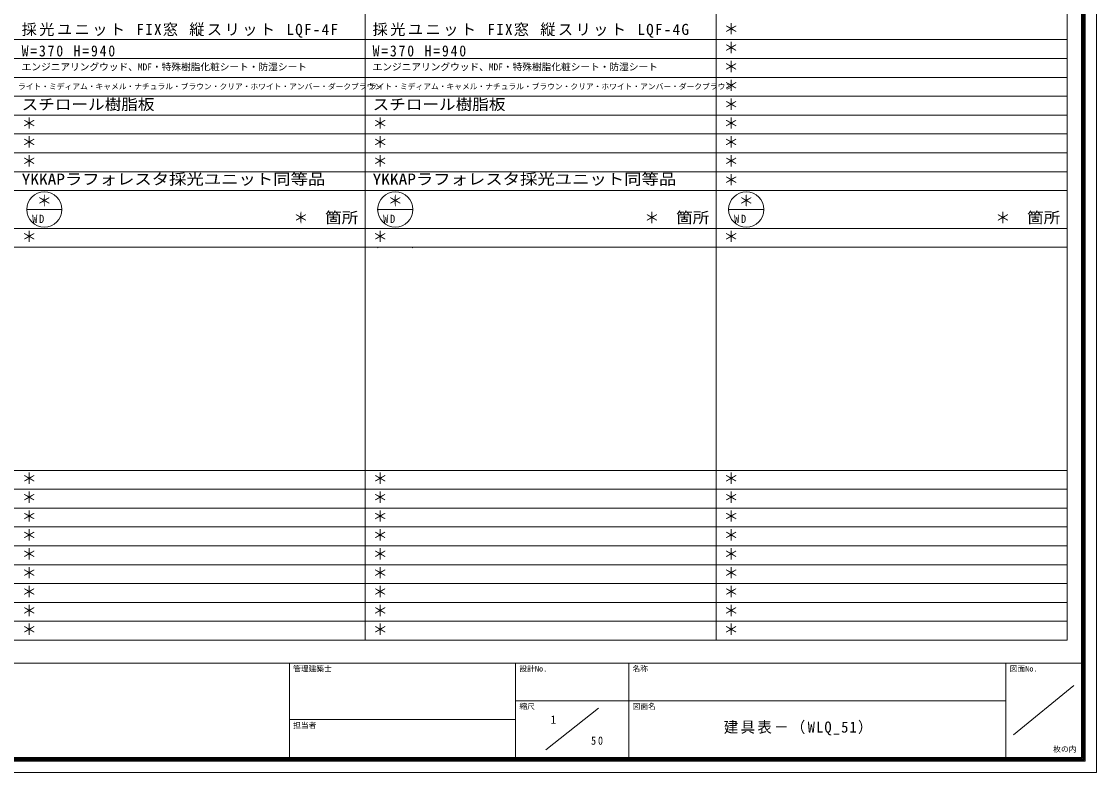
# Model space of a CAD drawing. Units: millimetres, scale not verified. Extents: x -14850 to 13831, y -10500 to 9910.
# Drawn here: x -412 to 13831, y -10500 to -553 of the extents above; entities that cross this region are included whole.
import ezdxf
from ezdxf.enums import TextEntityAlignment as Align

# ---------------------------------------------------------------- set-up
doc = ezdxf.new("R2010")
doc.units = ezdxf.units.MM
doc.header["$LTSCALE"] = 50
doc.layers.add('0-0_0', color=7, linetype='Continuous', lineweight=9)
doc.layers.add('0-1_USER1', color=7, linetype='Continuous', lineweight=9)
doc.styles.add('ＭＳ ゴシック', font='')
doc.styles.get('ＭＳ ゴシック').set_extended_font_data('MS Gothic')

msp = doc.modelspace()

# ---------------------------------------------------------------- linework, layer by layer
at = {"layer": '0-0_0'}
msp.add_line((4315.26, -3542.82), (4765.26, -3542.82), dxfattribs=at)
at = {"layer": '0-1_USER1'}
for p, q in [((13831.02, -10500), (13831.02, 9486.65)), ((13630.26, -10299.81), (13630.26, 9286.47)), ((13642.67, -10312.78), (13642.67, 9298.87)), ((13655.64, -10325.75), (13655.64, 9311.84)), ((13668.05, -10338.16), (13668.05, 9324.81)), ((13680.45, -10350.56), (13680.45, 9337.22)), ((4140.26, -8747.82), (4140.26, 9117.18)), ((8790.26, -8747.82), (8790.26, 9117.18)), ((13440.26, -8747.82), (13440.26, 9117.18)), ((-14459.74, -792.82), (13440.26, -792.82)), ((-14459.74, -1042.81), (13440.26, -1042.81)), ((-14459.74, -1292.82), (13440.26, -1292.82)), ((-14459.74, -1542.82), (13440.26, -1542.82)), ((-14459.74, -1792.82), (13440.26, -1792.82)), ((-9809.74, -2042.82), (13440.26, -2042.82)), ((-9809.74, -2292.82), (13440.26, -2292.82)), ((-14459.74, -2542.82), (13440.26, -2542.82)), ((-14459.74, -2792.82), (13440.26, -2792.82)), ((-334.74, -3042.82), (-343.07, -3051.15)), ((-334.74, -3042.82), (115.26, -3042.82)), ((115.26, -3042.82), (123.6, -3051.15)), ((4315.26, -3042.82), (4306.93, -3051.15)), ((4315.26, -3042.82), (4765.26, -3042.82)), ((4765.26, -3042.82), (4773.6, -3051.15)), ((8965.26, -3042.82), (8956.93, -3051.15)), ((8965.26, -3042.82), (9415.26, -3042.82)), ((9415.26, -3042.82), (9423.6, -3051.15)), ((-14459.74, -3292.82), (13440.26, -3292.82)), ((-14459.74, -3542.82), (13440.26, -3542.82)), ((4315.26, -3542.82), (4306.93, -3551.15)), ((4765.26, -3542.82), (4773.6, -3551.15)), ((-14459.74, -6497.82), (13440.26, -6497.82)), ((-14459.74, -6747.82), (13440.26, -6747.82)), ((-14459.74, -6997.82), (13440.26, -6997.82)), ((-14459.74, -7247.82), (13440.26, -7247.82)), ((-14459.74, -7497.82), (13440.26, -7497.82)), ((-14459.74, -7747.82), (13440.26, -7747.82)), ((-9809.74, -7997.82), (13440.26, -7997.82)), ((-9809.74, -8247.82), (13440.26, -8247.82)), ((-14459.74, -8497.82), (13440.26, -8497.82)), ((-14459.74, -8747.82), (13440.26, -8747.82)), ((-14700, -9051.32), (13680.45, -9051.32)), ((3137.03, -9051.32), (3137.03, -10350.56)), ((6134.78, -9051.32), (6134.78, -10350.56)), ((7633.65, -9051.32), (7633.65, -10350.56)), ((12631.02, -9051.32), (12631.02, -10350.56)), ((13530.45, -9349.62), (12730.83, -9999.25)), ((6134.78, -9550.38), (12631.02, -9550.38)), ((7234.4, -9649.62), (6534.02, -10200)), ((6134.78, -9800.19), (3137.03, -9800.19)), ((13680.45, -10350.56), (-14700, -10350.56)), ((13668.05, -10338.16), (-14687.59, -10338.16)), ((13655.64, -10325.75), (-14674.62, -10325.75)), ((13642.67, -10312.78), (-14662.22, -10312.78)), ((13630.26, -10299.81), (-14649.81, -10299.81)), ((13831.02, -10500), (-14850, -10500))]:
    msp.add_line(p, q, dxfattribs=at)
for centre in [(-109.74, -3042.82), (4540.26, -3042.82), (9190.26, -3042.82)]:
    msp.add_circle(centre, 233.33, dxfattribs=at)

# ---------------------------------------------------------------- texts
at = {"layer": '0-0_0', "style": 'ＭＳ ゴシック'}
for s, height, p in [('＊', 146.6, (8890.26, -767.82)), ('＊', 146.6, (8890.26, -1017.82)), ('＊', 146.6, (8890.26, -1267.82)), ('＊', 146.6, (8890.26, -1517.82)), ('＊', 146.6, (8890.26, -1767.82)), ('＊', 146.6, (-409.74, -2017.81)), ('＊', 146.6, (4240.26, -2017.81)), ('＊', 146.6, (8890.26, -2017.81)), ('＊', 146.6, (-409.74, -2267.82)), ('＊', 146.6, (4240.26, -2267.82)), ('＊', 146.6, (8890.26, -2267.82)), ('＊', 146.6, (-409.74, -2517.82)), ('＊', 146.6, (4240.26, -2517.82)), ('＊', 146.6, (8890.26, -2517.82)), ('＊', 146.6, (8890.26, -2767.82)), ('＊', 146.6, (-209.74, -3042.82)), ('＊', 146.6, (4440.26, -3042.82)), ('＊', 146.6, (9090.26, -3042.82)), ('＊', 146.6, (3190.26, -3267.82)), ('＊', 146.6, (7840.26, -3267.82)), ('＊', 146.6, (12490.26, -3267.82)), ('＊', 146.6, (-409.74, -3517.82)), ('＊', 146.6, (4240.26, -3517.82)), ('＊', 146.6, (8890.26, -3517.82)), ('＊', 146.6, (-409.74, -6722.82)), ('＊', 146.6, (4240.26, -6722.82)), ('＊', 146.6, (8890.26, -6722.82)), ('＊', 146.6, (-409.74, -6972.82)), ('＊', 146.6, (4240.26, -6972.82)), ('＊', 146.6, (8890.26, -6972.82)), ('＊', 146.6, (-409.74, -7222.82)), ('＊', 146.6, (4240.26, -7222.82)), ('＊', 146.6, (8890.26, -7222.82)), ('＊', 146.6, (-409.74, -7472.82)), ('＊', 146.6, (4240.26, -7472.82)), ('＊', 146.6, (8890.26, -7472.82)), ('＊', 146.6, (-409.74, -7722.82)), ('＊', 146.6, (4240.26, -7722.82)), ('＊', 146.6, (8890.26, -7722.82)), ('＊', 146.6, (-409.74, -7972.82)), ('＊', 146.6, (4240.26, -7972.82)), ('＊', 146.6, (8890.26, -7972.82)), ('＊', 146.6, (-409.74, -8222.82)), ('＊', 146.6, (4240.26, -8222.82)), ('＊', 146.6, (8890.26, -8222.82)), ('＊', 146.6, (-409.74, -8472.82)), ('＊', 146.6, (4240.26, -8472.82)), ('＊', 146.6, (8890.26, -8472.82)), ('＊', 146.6, (-409.74, -8722.82)), ('＊', 146.6, (4240.26, -8722.82)), ('＊', 146.6, (8890.26, -8722.82)), ('1', 110, (6597.18, -9887.03))]:
    msp.add_text(s, height=height, dxfattribs=at).set_placement(p, align=Align.BOTTOM_LEFT)
at = {"layer": '0-0_0', "color": 4, "style": 'ＭＳ ゴシック'}
for s, height, p in [('エンジニアリングウッド、MDF・特殊樹脂化粧シート・防湿シート', 91.64, (-409.7, -1227.81)), ('エンジニアリングウッド、MDF・特殊樹脂化粧シート・防湿シート', 91.64, (4240.3, -1227.81)), ('ライト・ミディアム・キャメル・ナチュラル・ブラウン・クリア・ホワイト・アンバー・ダークブラウン', 73.31, (-457.46, -1472.81)), ('ライト・ミディアム・キャメル・ナチュラル・ブラウン・クリア・ホワイト・アンバー・ダークブラウン', 73.31, (4192.54, -1472.81)), ('管理建築士', 73.31, (3187.03, -9184.44)), ('設計No.', 73.31, (6184.77, -9184.44)), ('名称', 73.31, (7683.65, -9184.44)), ('図面No.', 73.31, (12681.02, -9184.44)), ('縮尺', 73.31, (6184.78, -9683.5)), ('図面名', 73.31, (7683.65, -9683.5)), ('担当者', 73.31, (3187.03, -9933.31)), ('枚の内', 73.31, (13257.6, -10249.64))]:
    msp.add_text(s, height=height, dxfattribs=at).set_placement(p, align=Align.BOTTOM_LEFT)
at = {"layer": '0-0_0', "style": 'ＭＳ ゴシック'}
for s, width, p in [('スチロール樹脂板', 1.1, (-409.7, -1767.8)), ('スチロール樹脂板', 1.1, (4240.3, -1767.8)), ('YKKAPラフォレスタ採光ユニット同等品', 1.15, (-409.7, -2757.8)), ('YKKAPラフォレスタ採光ユニット同等品', 1.15, (4240.3, -2757.8)), ('箇所', 1.1, (3610.26, -3267.82)), ('箇所', 1.1, (8260.26, -3267.82)), ('箇所', 1.1, (12910.26, -3267.82))]:
    msp.add_text(s, height=146.6, dxfattribs=dict(at, width=width)).set_placement(p, align=Align.BOTTOM_LEFT)
at = {"layer": '0-0_0', "attachment_point": 7, "style": 'ＭＳ ゴシック'}
for s, insert, char_height in [('\\T1.17;採光ユニット\\~FIX窓\\~縦スリット\\~LQF-4F', (-409.7, -767.8), 146.6), ('\\T1.17;採光ユニット\\~FIX窓\\~縦スリット\\~LQF-4G', (4240.3, -767.8), 146.6), ('\\T1.28;\\W0.9;W=370\\~H=940', (-409.7, -1017.8), 146.6), ('\\T1.28;\\W0.9;W=370\\~H=940', (4240.3, -1017.8), 146.6), ('\\T1.36;\\W0.9;WD', (-269.74, -3222.08), 110), ('\\T1.36;\\W0.9;WD', (4380.26, -3222.08), 110), ('\\T1.36;\\W0.9;WD', (9030.26, -3222.08), 110), ('\\T1.17;\\W0.95;建具表－（WLQ_51）', (8893.65, -10008.71), 146.6), ('\\T1.36;\\W0.9;50', (7134.06, -10134.21), 110)]:
    msp.add_mtext(s, dxfattribs=dict(at, insert=insert, char_height=char_height))

doc.saveas('drawing.dxf')
